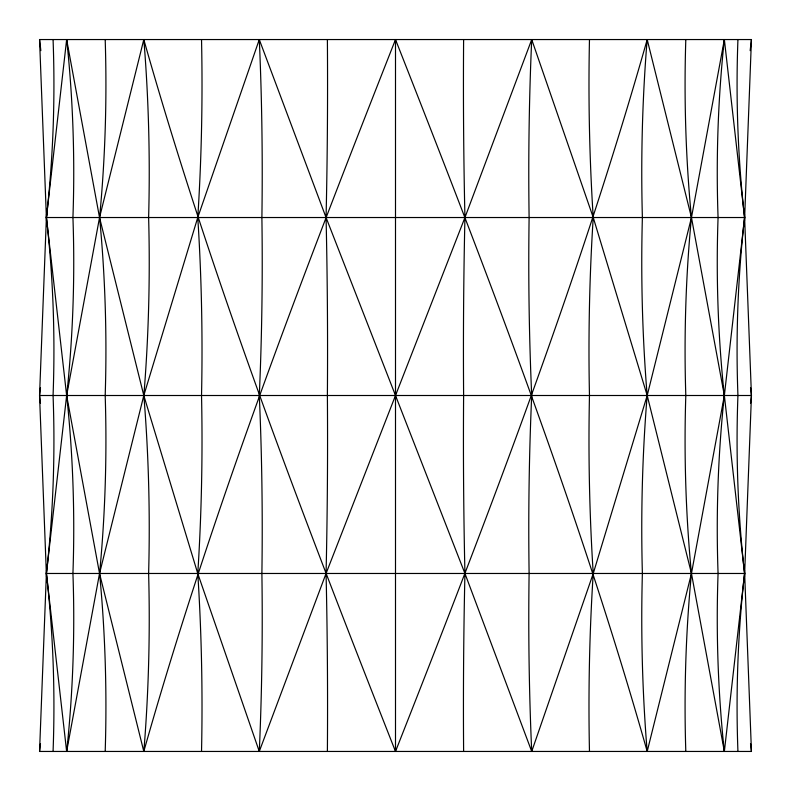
<?xml version="1.0" encoding="UTF-8"?>
<svg xmlns="http://www.w3.org/2000/svg" width="791" height="791" viewBox="0 0 791 791"><rect width="100%" height="100%" fill="white"/><g stroke="black" fill="none" stroke-linecap="round" stroke-linejoin="round"><path stroke-width="1.19" d="M46.481 576.817A1163.482 1163.482 0 0 0 46.353 573.475L39.55 395.5L46.392 217.525A1163.482 1163.482 0 0 0 46.481 214.183M744.519 570.123A1163.482 1163.482 0 0 0 744.647 573.475L751.45 751.45L39.55 751.45L46.392 573.475A1163.482 1163.482 0 0 0 46.481 570.123M744.519 220.877A1163.482 1163.482 0 0 1 744.647 217.525L751.45 39.55L39.55 39.55L46.392 217.525A1163.482 1163.482 0 0 1 46.481 220.877M744.519 576.817A1163.482 1163.482 0 0 1 744.647 573.475L751.45 395.5L744.608 217.525A1163.482 1163.482 0 0 1 744.519 214.183M46.392 217.525L66.642 39.55L99.537 217.525L143.804 395.5L197.75 573.475L259.28 751.45L326.06 573.475L464.94 217.525L531.72 39.55L593.25 217.525L647.196 395.5L691.463 573.475L724.358 751.45L744.608 573.475L724.358 395.5L691.463 217.525L647.196 39.55C578.508 281.972 487.75 517.235 395.5 751.45C303.25 517.235 212.492 281.972 143.804 39.55L99.537 217.525L66.642 395.5L46.392 573.475L66.642 751.45L99.537 573.475L143.804 395.5L197.75 217.525L259.28 39.55L326.06 217.525L464.94 573.475L531.72 751.45L593.25 573.475L647.196 395.5L691.463 217.525L724.358 39.55L744.608 217.525L724.358 395.5L691.463 573.475L647.196 751.45C578.508 509.028 487.75 273.765 395.5 39.55C303.25 273.765 212.492 509.028 143.804 751.45L99.537 573.475L66.642 395.5L46.392 217.525L744.608 217.525M40.47 387.738A1163.482 1163.482 0 0 1 39.599 395.51L751.45 395.5A1163.482 1163.482 0 0 0 750.53 403.262M46.392 573.475L744.608 573.475M395.5 39.55L395.5 751.45M39.599 39.55A1163.482 1163.482 0 0 1 40.825 50.644M46.807 214.203A1163.482 1141.126 90 0 1 46.442 217.535A1163.482 1141.126 90 0 1 53.066 395.5A1163.482 1141.126 -90 0 1 46.442 573.475A1163.482 1141.126 90 0 1 53.066 751.45M40.47 743.688A1163.482 1163.482 0 0 1 39.599 751.45M39.599 395.49A1163.482 1163.482 0 0 1 40.47 403.262M105.193 751.45A1163.482 967.393 90 0 0 99.577 573.465A1163.482 967.393 -90 0 0 105.193 395.5A1163.482 967.393 90 0 0 99.577 217.525A1163.482 967.393 -90 0 0 105.193 39.55M143.843 751.45A1163.482 822.709 -90 0 0 148.619 573.475A1163.482 822.699 90 0 0 143.843 395.49A1163.482 822.699 -90 0 0 148.619 217.525A1163.482 822.699 90 0 0 143.843 39.55M463.615 751.45A1163.482 226.987 -90 0 1 464.93 573.465A1163.482 226.987 90 0 1 463.615 395.5A1163.482 226.987 -90 0 1 464.93 217.525A1163.482 226.987 90 0 1 463.615 39.55M531.7 751.45A1163.482 445.244 90 0 1 529.11 573.475A1163.482 445.244 -90 0 1 531.7 395.49A1163.482 445.244 90 0 1 529.11 217.525A1163.482 445.244 -90 0 1 531.7 39.55M589.473 751.45A1163.482 646.395 90 0 1 593.23 573.465A1163.482 646.395 -90 0 1 589.473 395.5A1163.482 646.395 90 0 1 593.23 217.525A1163.482 646.395 90 0 1 589.473 39.55M647.157 751.45A1163.482 822.699 90 0 1 642.381 573.475A1163.482 822.699 -90 0 1 647.157 395.49A1163.482 822.699 90 0 1 642.381 217.525A1163.482 822.699 -90 0 1 647.157 39.55M737.934 751.45A1163.482 1141.126 -90 0 1 744.558 573.465A1163.482 1141.126 90 0 1 737.934 395.5A1163.482 1141.126 -90 0 1 744.558 217.515A1163.482 1141.126 90 0 1 737.934 39.55M751.401 751.45A1163.482 1163.482 0 0 1 750.53 743.688M750.175 50.644A1163.482 1163.482 0 0 1 751.401 39.55M751.401 395.51A1163.482 1163.482 0 0 1 750.53 387.738M724.309 39.55A1163.482 1074.91 90 0 0 718.07 217.525A1163.482 1074.91 -90 0 0 724.309 395.51A1163.482 1074.91 90 0 0 718.07 573.475A1163.482 1074.92 -90 0 0 724.309 751.45M685.807 39.55A1163.482 967.393 90 0 0 691.423 217.535A1163.482 967.393 90 0 0 685.807 395.5A1163.482 967.393 -90 0 0 691.423 573.475A1163.482 967.393 90 0 0 685.807 751.45M327.385 39.55A1163.482 226.987 -90 0 1 326.07 217.535A1163.482 226.987 90 0 1 327.385 395.5A1163.482 226.987 -90 0 1 326.07 573.485A1163.482 226.987 90 0 1 327.385 751.45M259.3 39.55A1163.482 445.244 90 0 1 261.89 217.525A1163.482 445.244 -90 0 1 259.3 395.51A1163.482 445.244 90 0 1 261.89 573.475A1163.482 445.244 -90 0 1 259.3 751.45M201.527 39.55A1163.482 646.395 -90 0 1 197.77 217.535A1163.482 646.395 90 0 1 201.527 395.5A1163.482 646.395 -90 0 1 197.77 573.475A1163.482 646.395 90 0 1 201.527 751.45M66.691 39.55A1163.482 1074.91 -90 0 1 72.93 217.525A1163.482 1074.91 90 0 1 66.691 395.51A1163.482 1074.91 -90 0 1 72.93 573.475A1163.482 1074.92 90 0 1 66.691 751.45M53.066 39.55A1163.482 1141.126 -90 0 1 46.442 217.535"/></g></svg>
